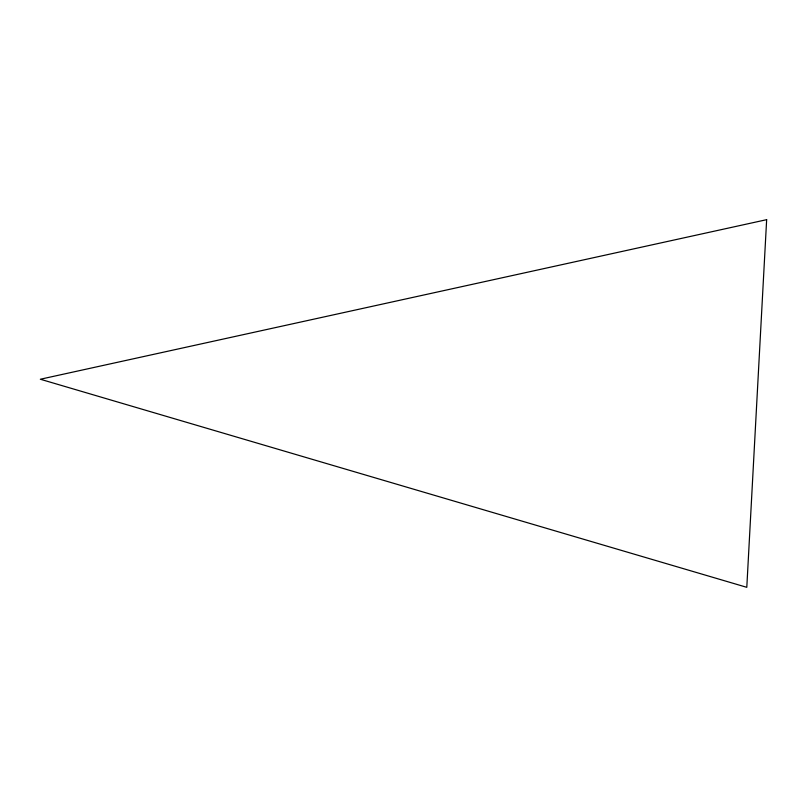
<?xml version="1.0" encoding="UTF-8"?>
<svg xmlns="http://www.w3.org/2000/svg" width="807" height="807" viewBox="0 0 807 807"><rect width="100%" height="100%" fill="white"/><g stroke="black" fill="none" stroke-linecap="round" stroke-linejoin="round"><path stroke-width="1.21" d="M766.65 219.675L746.798 587.325L40.35 379.24L766.65 219.675"/></g></svg>
